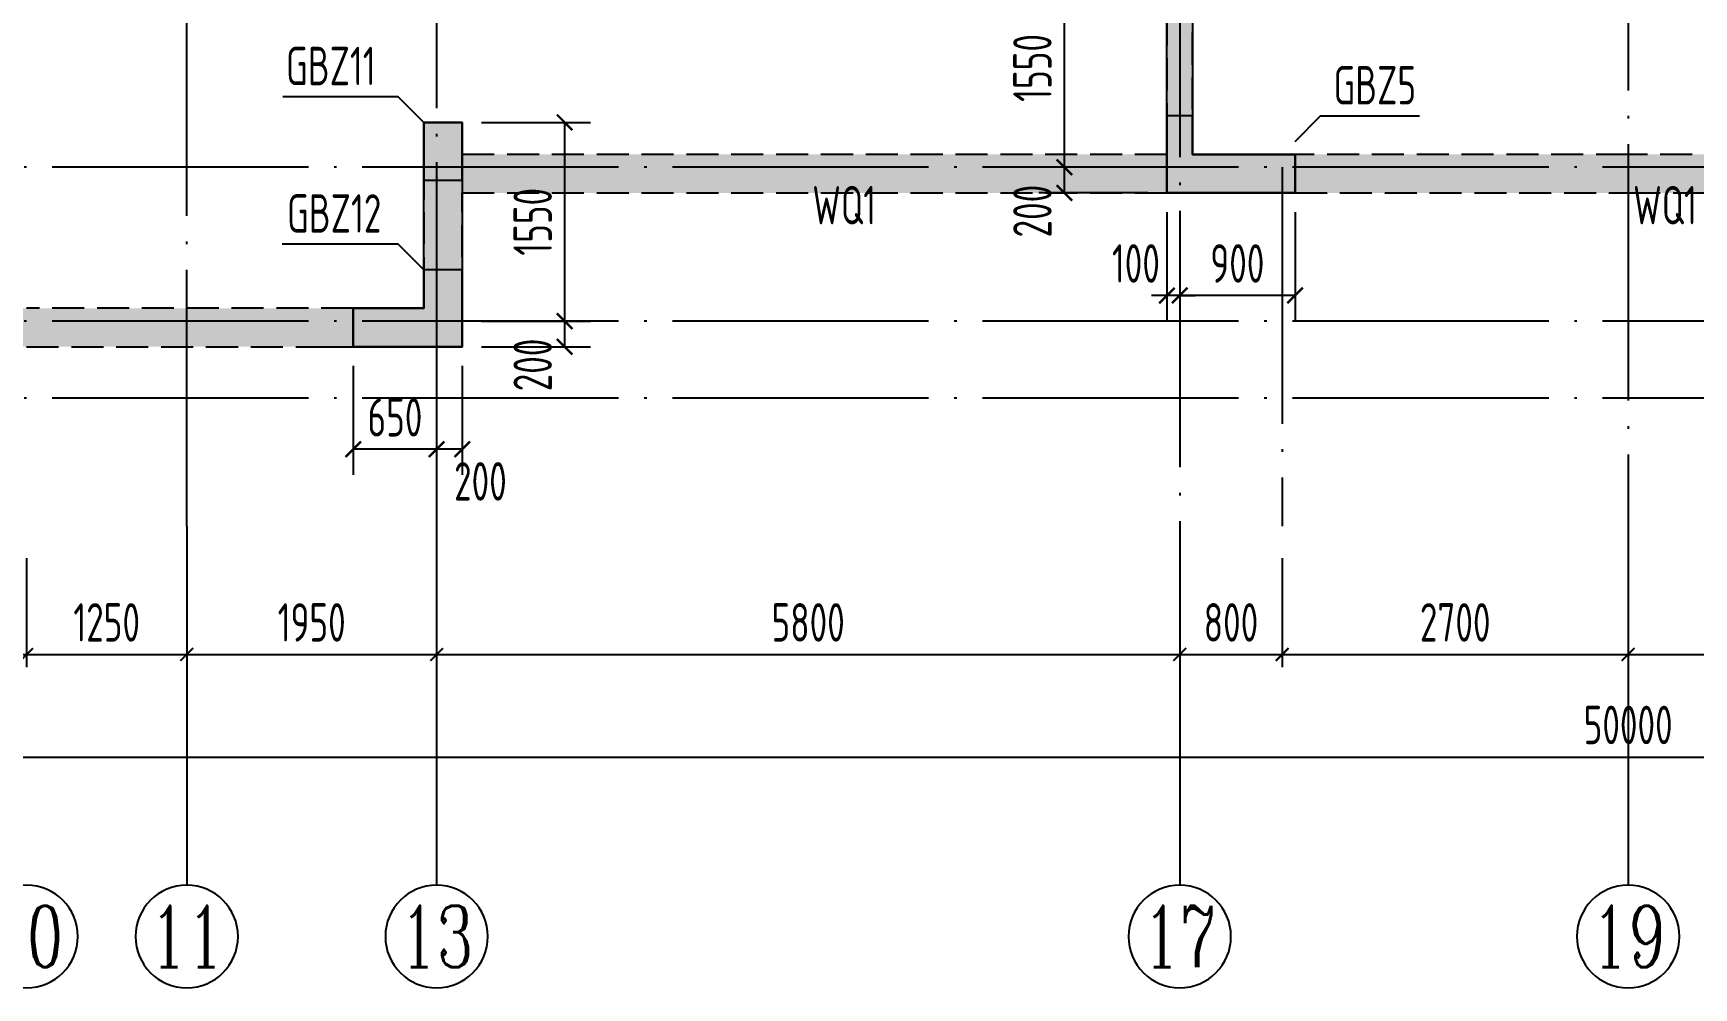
# Model space of a CAD drawing. Extents: x -1058961 to 23600, y -449123 to 2751847.
# Drawn here: x -433208 to -420248, y 17636 to 25082 of the extents above; entities that cross this region are included whole.
import ezdxf
from ezdxf.enums import TextEntityAlignment as Align

# ---------------------------------------------------------------- set-up
doc = ezdxf.new("R2010")
doc.units = 0
doc.header["$LTSCALE"] = 1000
doc.linetypes.add('DASH', pattern=[0.35, 0.25, -0.1])
doc.linetypes.add('DOTE', pattern=[2.42, 2, -0.2, 0.02, -0.2])
doc.layers.get('0').update_dxf_attribs({"linetype": 'CONTINUOUS'})
doc.layers.get('DEFPOINTS').update_dxf_attribs({"linetype": 'CONTINUOUS'})
for name, color, linetype in [('A-AXIS', 1, 'CONTINUOUS'), ('A-DOTE', 10, 'DOTE'), ('AXIS_NUM', 7, 'CONTINUOUS'), ('COLU_DE_TEXT', 7, 'CONTINUOUS'), ('LABEL', 1, 'CONTINUOUS'), ('S-Q墙填充', 252, 'CONTINUOUS'), ('S-Q墙实线', 6, 'CONTINUOUS'), ('S-Q墙标注', 3, 'CONTINUOUS'), ('S-Q墙虚线', 6, 'DASH'), ('S-X详图填充', 252, 'CONTINUOUS'), ('S-X详图实线', 4, 'CONTINUOUS'), ('S-Y一般标注', 3, 'CONTINUOUS')]:
    doc.layers.add(name, color=color, linetype=linetype)
doc.styles.add('TSSD_Axis', font='complex.shx', dxfattribs={"width": 0.7, "bigfont": 'hztxt.shx'})
doc.styles.add('TSSD_DIMENSION', font='Tssdeng.shx', dxfattribs={"width": 0.7, "bigfont": 'tssdchn.shx'})
doc.styles.add('TSSD_REIN', font='tssdeng.shx', dxfattribs={"width": 0.7, "height": 300, "bigfont": 'tssdchn.shx'})
doc.styles.add('结构文字', font='zstxt.shx', dxfattribs={"width": 0.7, "bigfont": 'zshz.shx'})
doc.dimstyles.new('STRUCK', dxfattribs={"dimtxt": 400, "dimasz": 121, "dimexe": 200, "dimexo": 150, "dimgap": 115, "dimtad": 1, "dimdec": 0, "dimdsep": 46, "dimtxsty": '结构文字', "dimblk": 'ARCHTICK', "dimcen": 400, "dimclrd": 3, "dimclre": 3, "dimclrt": 7, "dimadec": 0, "dimazin": 0, "dimtfac": 1, "dimtdec": 0, "dimtix": 1, "dimtmove": 2, "dimatfit": 3, "dimldrblk": '_DIMX', "dimfxl": 0, "dimtolj": 1, "dimtzin": 0, "dimarcsym": 0})
doc.dimstyles.new('TSSD_100_100', dxfattribs={"dimtxt": 300, "dimasz": 100, "dimexe": 100, "dimexo": 250, "dimgap": 100, "dimtad": 1, "dimdec": 0, "dimzin": 0, "dimdsep": 46, "dimtxsty": 'TSSD_DIMENSION', "dimblk": 'ARCHTICK', "dimcen": 0, "dimdle": 100, "dimclrt": 7, "dimadec": 0, "dimazin": 0, "dimtfac": 1, "dimtdec": 0, "dimtix": 1, "dimtmove": 2, "dimatfit": 3, "dimldrblk": 'ARCHTICK', "dimfxl": 0, "dimtolj": 1, "dimtzin": 0, "dimarcsym": 0})

# ---------------------------------------------------------------- blocks, each defined once
blk = doc.blocks.new('_ArchTick')
at = {"color": 0, "linetype": 'ByBlock', "const_width": 0.15}
blk.add_lwpolyline([(-0.5, -0.5), (0.5, 0.5)], dxfattribs=at)
blk = doc.blocks.new('*D3166')
at = {"layer": 'DEFPOINTS', "color": 0}
for p in [(18350, 3600), (20300, 3600), (20300, 2600)]:
    blk.add_point(p, dxfattribs=at)
at = {"layer": 'S-Y一般标注', "color": 0, "lineweight": -2}
for p, q in [((18350, 3350), (18350, 2500)), ((20300, 3350), (20300, 2500)), ((18250, 2600), (20400, 2600))]:
    blk.add_line(p, q, dxfattribs=at)
at = {"layer": 'S-Y一般标注', "color": 0, "lineweight": -2, "xscale": 100, "yscale": 100, "zscale": 100, "rotation": 180}
blk.add_blockref('_ArchTick', (18350, 2600), dxfattribs=at)
at = {"layer": 'S-Y一般标注', "color": 0, "lineweight": -2, "xscale": 100, "yscale": 100, "zscale": 100}
blk.add_blockref('_ArchTick', (20300, 2600), dxfattribs=at)
at = {"layer": 'S-Y一般标注', "color": 7, "insert": (19325, 2850), "char_height": 300, "attachment_point": 5, "style": 'TSSD_DIMENSION'}
blk.add_mtext('\\A1;1950', dxfattribs=at)
blk = doc.blocks.new('ts_axno')
at = {"color": 0, "linetype": 'ByBlock', "lineweight": -2}
blk.add_circle((0, 0), 0.5, dxfattribs=at)
at = {"color": 0, "linetype": 'ByBlock', "lineweight": -2, "style": 'TSSD_Axis', "width": 0.7}
blk.add_attdef('A', text='', height=0.6, dxfattribs=at).set_placement((0, 0), align=Align.MIDDLE_CENTER)
blk = doc.blocks.new('*D3167')
at = {"layer": 'DEFPOINTS', "color": 0}
for p in [(20300, 3600), (26100, 3600), (26100, 2600)]:
    blk.add_point(p, dxfattribs=at)
at = {"layer": 'S-Y一般标注', "color": 0, "lineweight": -2}
for p, q in [((20300, 3350), (20300, 2500)), ((26100, 3350), (26100, 2500)), ((20200, 2600), (26200, 2600))]:
    blk.add_line(p, q, dxfattribs=at)
at = {"layer": 'S-Y一般标注', "color": 0, "lineweight": -2, "xscale": 100, "yscale": 100, "zscale": 100, "rotation": 180}
blk.add_blockref('_ArchTick', (20300, 2600), dxfattribs=at)
at = {"layer": 'S-Y一般标注', "color": 0, "lineweight": -2, "xscale": 100, "yscale": 100, "zscale": 100}
blk.add_blockref('_ArchTick', (26100, 2600), dxfattribs=at)
at = {"layer": 'S-Y一般标注', "color": 7, "insert": (23200, 2850), "char_height": 300, "attachment_point": 5, "style": 'TSSD_DIMENSION'}
blk.add_mtext('\\A1;5800', dxfattribs=at)
blk = doc.blocks.new('*D3168')
at = {"layer": 'DEFPOINTS', "color": 0}
for p in [(26100, 3600), (26900, 3600), (26900, 2600)]:
    blk.add_point(p, dxfattribs=at)
at = {"layer": 'S-Y一般标注', "color": 0, "lineweight": -2}
for p, q in [((26100, 3350), (26100, 2500)), ((26900, 3350), (26900, 2500)), ((26000, 2600), (27000, 2600))]:
    blk.add_line(p, q, dxfattribs=at)
at = {"layer": 'S-Y一般标注', "color": 0, "lineweight": -2, "xscale": 100, "yscale": 100, "zscale": 100, "rotation": 180}
blk.add_blockref('_ArchTick', (26100, 2600), dxfattribs=at)
at = {"layer": 'S-Y一般标注', "color": 0, "lineweight": -2, "xscale": 100, "yscale": 100, "zscale": 100}
blk.add_blockref('_ArchTick', (26900, 2600), dxfattribs=at)
at = {"layer": 'S-Y一般标注', "color": 7, "insert": (26500, 2850), "char_height": 300, "attachment_point": 5, "style": 'TSSD_DIMENSION'}
blk.add_mtext('\\A1;800', dxfattribs=at)
blk = doc.blocks.new('*D3169')
at = {"layer": 'DEFPOINTS', "color": 0}
for p in [(26900, 3600), (29600, 3600), (29600, 2600)]:
    blk.add_point(p, dxfattribs=at)
at = {"layer": 'S-Y一般标注', "color": 0, "lineweight": -2}
for p, q in [((26900, 3350), (26900, 2500)), ((29600, 3350), (29600, 2500)), ((26800, 2600), (29700, 2600))]:
    blk.add_line(p, q, dxfattribs=at)
at = {"layer": 'S-Y一般标注', "color": 0, "lineweight": -2, "xscale": 100, "yscale": 100, "zscale": 100, "rotation": 180}
blk.add_blockref('_ArchTick', (26900, 2600), dxfattribs=at)
at = {"layer": 'S-Y一般标注', "color": 0, "lineweight": -2, "xscale": 100, "yscale": 100, "zscale": 100}
blk.add_blockref('_ArchTick', (29600, 2600), dxfattribs=at)
at = {"layer": 'S-Y一般标注', "color": 7, "insert": (28250, 2850), "char_height": 300, "attachment_point": 5, "style": 'TSSD_DIMENSION'}
blk.add_mtext('\\A1;2700', dxfattribs=at)
blk = doc.blocks.new('*D3176')
at = {"layer": 'DEFPOINTS', "color": 0}
for p in [(4600, 3600), (54600, 3600), (54600, 1800)]:
    blk.add_point(p, dxfattribs=at)
at = {"layer": 'S-Y一般标注', "color": 0, "lineweight": -2}
for p, q in [((4600, 3350), (4600, 1700)), ((54600, 3350), (54600, 1700)), ((4500, 1800), (54700, 1800))]:
    blk.add_line(p, q, dxfattribs=at)
at = {"layer": 'S-Y一般标注', "color": 0, "lineweight": -2, "xscale": 100, "yscale": 100, "zscale": 100, "rotation": 180}
blk.add_blockref('_ArchTick', (4600, 1800), dxfattribs=at)
at = {"layer": 'S-Y一般标注', "color": 0, "lineweight": -2, "xscale": 100, "yscale": 100, "zscale": 100}
blk.add_blockref('_ArchTick', (54600, 1800), dxfattribs=at)
at = {"layer": 'S-Y一般标注', "color": 7, "insert": (29600, 2050), "char_height": 300, "attachment_point": 5, "style": 'TSSD_DIMENSION'}
blk.add_mtext('\\A1;50000', dxfattribs=at)
blk = doc.blocks.new('*D3179')
at = {"layer": 'DEFPOINTS', "color": 0}
for p in [(29600, 3600), (32300, 3600), (32300, 2600)]:
    blk.add_point(p, dxfattribs=at)
at = {"layer": 'S-Y一般标注', "color": 0, "lineweight": -2}
for p, q in [((29600, 3350), (29600, 2500)), ((32300, 3350), (32300, 2500)), ((29500, 2600), (32400, 2600))]:
    blk.add_line(p, q, dxfattribs=at)
at = {"layer": 'S-Y一般标注', "color": 0, "lineweight": -2, "xscale": 100, "yscale": 100, "zscale": 100, "rotation": 180}
blk.add_blockref('_ArchTick', (29600, 2600), dxfattribs=at)
at = {"layer": 'S-Y一般标注', "color": 0, "lineweight": -2, "xscale": 100, "yscale": 100, "zscale": 100}
blk.add_blockref('_ArchTick', (32300, 2600), dxfattribs=at)
at = {"layer": 'S-Y一般标注', "color": 7, "insert": (30950, 2850), "char_height": 300, "attachment_point": 5, "style": 'TSSD_DIMENSION'}
blk.add_mtext('\\A1;2700', dxfattribs=at)
blk = doc.blocks.new('*D3195')
at = {"layer": 'DEFPOINTS', "color": 0}
for p in [(15850, 3600), (17100, 3600), (17100, 2600)]:
    blk.add_point(p, dxfattribs=at)
at = {"layer": 'S-Y一般标注', "color": 0, "lineweight": -2}
for p, q in [((15850, 3350), (15850, 2500)), ((17100, 3350), (17100, 2500)), ((15750, 2600), (17200, 2600))]:
    blk.add_line(p, q, dxfattribs=at)
at = {"layer": 'S-Y一般标注', "color": 0, "lineweight": -2, "xscale": 100, "yscale": 100, "zscale": 100, "rotation": 180}
blk.add_blockref('_ArchTick', (15850, 2600), dxfattribs=at)
at = {"layer": 'S-Y一般标注', "color": 0, "lineweight": -2, "xscale": 100, "yscale": 100, "zscale": 100}
blk.add_blockref('_ArchTick', (17100, 2600), dxfattribs=at)
at = {"layer": 'S-Y一般标注', "color": 7, "insert": (16475, 2850), "char_height": 300, "attachment_point": 5, "style": 'TSSD_DIMENSION'}
blk.add_mtext('\\A1;1250', dxfattribs=at)
blk = doc.blocks.new('*D3196')
at = {"layer": 'DEFPOINTS', "color": 0}
for p in [(17100, 3600), (18350, 3600), (18350, 2600)]:
    blk.add_point(p, dxfattribs=at)
at = {"layer": 'S-Y一般标注', "color": 0, "lineweight": -2}
for p, q in [((17100, 3350), (17100, 2500)), ((18350, 3350), (18350, 2500)), ((17000, 2600), (18450, 2600))]:
    blk.add_line(p, q, dxfattribs=at)
at = {"layer": 'S-Y一般标注', "color": 0, "lineweight": -2, "xscale": 100, "yscale": 100, "zscale": 100, "rotation": 180}
blk.add_blockref('_ArchTick', (17100, 2600), dxfattribs=at)
at = {"layer": 'S-Y一般标注', "color": 0, "lineweight": -2, "xscale": 100, "yscale": 100, "zscale": 100}
blk.add_blockref('_ArchTick', (18350, 2600), dxfattribs=at)
at = {"layer": 'S-Y一般标注', "color": 7, "insert": (17725, 2850), "char_height": 300, "attachment_point": 5, "style": 'TSSD_DIMENSION'}
blk.add_mtext('\\A1;1250', dxfattribs=at)
blk = doc.blocks.new('*D3117')
at = {"layer": 'DEFPOINTS', "color": 0}
for p in [(-425160, 24036), (-424360, 24036), (-424360, 23836)]:
    blk.add_point(p, dxfattribs=at)
at = {"layer": 'S-Q墙标注', "color": 3, "lineweight": -2}
for p, q in [((-424510, 24036), (-425360, 24036)), ((-425160, 23836), (-425160, 24036)), ((-424510, 23836), (-425360, 23836))]:
    blk.add_line(p, q, dxfattribs=at)
at = {"layer": 'S-Q墙标注', "color": 3, "lineweight": -2, "xscale": 121, "yscale": 121, "zscale": 121}
for p, rotation in [((-425160, 24036), 90), ((-425160, 23836), 270)]:
    blk.add_blockref('_ArchTick', p, dxfattribs=dict(at, rotation=rotation))
at = {"layer": 'S-Q墙标注', "color": 7, "insert": (-425410, 23694), "char_height": 300, "attachment_point": 5, "rotation": 90, "style": 'TSSD_REIN'}
blk.add_mtext('\\A1;200', dxfattribs=at)
blk = doc.blocks.new('_DIMX')
blk.add_line((-150, 0), (150, 0))
at = {"const_width": 50}
blk.add_lwpolyline([(-70, -70), (70, 70)], dxfattribs=at)
blk = doc.blocks.new('*D3118')
at = {"layer": 'DEFPOINTS', "color": 0}
for p in [(-425160, 25586), (-424360, 25586), (-424360, 24036)]:
    blk.add_point(p, dxfattribs=at)
at = {"layer": 'S-Q墙标注', "color": 3, "lineweight": -2}
for p, q in [((-424510, 25586), (-425360, 25586)), ((-425160, 24036), (-425160, 25586)), ((-424510, 24036), (-425360, 24036))]:
    blk.add_line(p, q, dxfattribs=at)
at = {"layer": 'S-Q墙标注', "color": 3, "lineweight": -2, "xscale": 121, "yscale": 121, "zscale": 121}
for p, rotation in [((-425160, 25586), 90), ((-425160, 24036), 270)]:
    blk.add_blockref('_ArchTick', p, dxfattribs=dict(at, rotation=rotation))
at = {"layer": 'S-Q墙标注', "color": 7, "insert": (-425410, 24811), "char_height": 300, "attachment_point": 5, "rotation": 90, "style": 'TSSD_REIN'}
blk.add_mtext('\\A1;1550', dxfattribs=at)
blk = doc.blocks.new('*D3119')
at = {"layer": 'DEFPOINTS', "color": 0}
for p in [(-424260, 23836), (-423360, 23836), (-424260, 23036)]:
    blk.add_point(p, dxfattribs=at)
at = {"layer": 'S-Q墙标注', "color": 3, "lineweight": -2}
for p, q in [((-424260, 23686), (-424260, 22836)), ((-423360, 23686), (-423360, 22836)), ((-423360, 23036), (-424260, 23036))]:
    blk.add_line(p, q, dxfattribs=at)
at = {"layer": 'S-Q墙标注', "color": 3, "lineweight": -2, "xscale": 121, "yscale": 121, "zscale": 121, "rotation": 180}
blk.add_blockref('_ArchTick', (-424260, 23036), dxfattribs=at)
at = {"layer": 'S-Q墙标注', "color": 3, "lineweight": -2, "xscale": 121, "yscale": 121, "zscale": 121}
blk.add_blockref('_ArchTick', (-423360, 23036), dxfattribs=at)
at = {"layer": 'S-Q墙标注', "color": 7, "insert": (-423810, 23286), "char_height": 300, "attachment_point": 5, "style": 'TSSD_REIN'}
blk.add_mtext('\\A1;900', dxfattribs=at)
blk = doc.blocks.new('*D3120')
at = {"layer": 'DEFPOINTS', "color": 0}
for p in [(-424360, 23836), (-424260, 23836), (-424360, 23036)]:
    blk.add_point(p, dxfattribs=at)
at = {"layer": 'S-Q墙标注', "color": 3, "lineweight": -2}
for p, q in [((-424360, 23686), (-424360, 22836)), ((-424260, 23686), (-424260, 22836)), ((-424360, 23036), (-424481, 23036)), ((-424260, 23036), (-424360, 23036)), ((-424260, 23036), (-424139, 23036))]:
    blk.add_line(p, q, dxfattribs=at)
at = {"layer": 'S-Q墙标注', "color": 3, "lineweight": -2, "xscale": 121, "yscale": 121, "zscale": 121}
blk.add_blockref('_ArchTick', (-424360, 23036), dxfattribs=at)
at = {"layer": 'S-Q墙标注', "color": 3, "lineweight": -2, "xscale": 121, "yscale": 121, "zscale": 121, "rotation": 180}
blk.add_blockref('_ArchTick', (-424260, 23036), dxfattribs=at)
at = {"layer": 'S-Q墙标注', "color": 7, "insert": (-424602, 23286), "char_height": 300, "attachment_point": 5, "style": 'TSSD_REIN'}
blk.add_mtext('\\A1;100', dxfattribs=at)
blk = doc.blocks.new('*D3121')
at = {"layer": 'DEFPOINTS', "color": 0}
for p in [(-429860, 22836), (-429060, 22836), (-429860, 22636)]:
    blk.add_point(p, dxfattribs=at)
at = {"layer": 'S-Q墙标注', "color": 3, "lineweight": -2}
for p, q in [((-429710, 22836), (-428860, 22836)), ((-429060, 22636), (-429060, 22836)), ((-429710, 22636), (-428860, 22636))]:
    blk.add_line(p, q, dxfattribs=at)
at = {"layer": 'S-Q墙标注', "color": 3, "lineweight": -2, "xscale": 121, "yscale": 121, "zscale": 121}
for p, rotation in [((-429060, 22836), 90), ((-429060, 22636), 270)]:
    blk.add_blockref('_ArchTick', p, dxfattribs=dict(at, rotation=rotation))
at = {"layer": 'S-Q墙标注', "color": 7, "insert": (-429310, 22494), "char_height": 300, "attachment_point": 5, "rotation": 90, "style": 'TSSD_REIN'}
blk.add_mtext('\\A1;200', dxfattribs=at)
blk = doc.blocks.new('*D3122')
at = {"layer": 'DEFPOINTS', "color": 0}
for p in [(-429860, 24386), (-429060, 24386), (-429860, 22836)]:
    blk.add_point(p, dxfattribs=at)
at = {"layer": 'S-Q墙标注', "color": 3, "lineweight": -2}
for p, q in [((-429710, 24386), (-428860, 24386)), ((-429060, 22836), (-429060, 24386)), ((-429710, 22836), (-428860, 22836))]:
    blk.add_line(p, q, dxfattribs=at)
at = {"layer": 'S-Q墙标注', "color": 3, "lineweight": -2, "xscale": 121, "yscale": 121, "zscale": 121}
for p, rotation in [((-429060, 24386), 90), ((-429060, 22836), 270)]:
    blk.add_blockref('_ArchTick', p, dxfattribs=dict(at, rotation=rotation))
at = {"layer": 'S-Q墙标注', "color": 7, "insert": (-429310, 23611), "char_height": 300, "attachment_point": 5, "rotation": 90, "style": 'TSSD_REIN'}
blk.add_mtext('\\A1;1550', dxfattribs=at)
blk = doc.blocks.new('*D2969')
at = {"layer": 'DEFPOINTS', "color": 0}
for p in [(-430060, 22636), (-429860, 22636), (-430060, 21836)]:
    blk.add_point(p, dxfattribs=at)
at = {"layer": 'S-Q墙标注', "color": 3, "lineweight": -2}
for p, q in [((-430060, 22486), (-430060, 21636)), ((-429860, 22486), (-429860, 21636)), ((-429860, 21836), (-430060, 21836))]:
    blk.add_line(p, q, dxfattribs=at)
at = {"layer": 'S-Q墙标注', "color": 3, "lineweight": -2, "xscale": 121, "yscale": 121, "zscale": 121, "rotation": 180}
blk.add_blockref('_ArchTick', (-430060, 21836), dxfattribs=at)
at = {"layer": 'S-Q墙标注', "color": 3, "lineweight": -2, "xscale": 121, "yscale": 121, "zscale": 121}
blk.add_blockref('_ArchTick', (-429860, 21836), dxfattribs=at)
at = {"layer": 'S-Q墙标注', "color": 7, "insert": (-429718, 21586), "char_height": 300, "attachment_point": 5, "style": 'TSSD_REIN'}
blk.add_mtext('\\A1;200', dxfattribs=at)
blk = doc.blocks.new('*D2970')
at = {"layer": 'DEFPOINTS', "color": 0}
for p in [(-430710, 22636), (-430060, 22636), (-430710, 21836)]:
    blk.add_point(p, dxfattribs=at)
at = {"layer": 'S-Q墙标注', "color": 3, "lineweight": -2}
for p, q in [((-430710, 22486), (-430710, 21636)), ((-430060, 22486), (-430060, 21636)), ((-430060, 21836), (-430710, 21836))]:
    blk.add_line(p, q, dxfattribs=at)
at = {"layer": 'S-Q墙标注', "color": 3, "lineweight": -2, "xscale": 121, "yscale": 121, "zscale": 121, "rotation": 180}
blk.add_blockref('_ArchTick', (-430710, 21836), dxfattribs=at)
at = {"layer": 'S-Q墙标注', "color": 3, "lineweight": -2, "xscale": 121, "yscale": 121, "zscale": 121}
blk.add_blockref('_ArchTick', (-430060, 21836), dxfattribs=at)
at = {"layer": 'S-Q墙标注', "color": 7, "insert": (-430385, 22086), "char_height": 300, "attachment_point": 5, "style": 'TSSD_REIN'}
blk.add_mtext('\\A1;650', dxfattribs=at)
blk = doc.blocks.new('20210726.16350016')
at = {"layer": 'A-AXIS'}
for p, q in [((18350, 3600), (18350, 800)), ((20300, 3600), (20300, 800)), ((26100, 3600), (26100, 800)), ((29600, 3600), (29600, 800))]:
    blk.add_line(p, q, dxfattribs=at)
at = {"layer": 'A-DOTE'}
for p, q in [((29600, 21100), (29600, 3600)), ((20299.8, 13700), (20300, 3600)), ((18350, 3600), (18350, 11500)), ((26100, 10900), (26100, 3600)), ((55600, 6400), (3600, 6400)), ((26900, 6400), (26900, 3600)), ((55600, 5200), (3600, 5200)), ((55600, 4600), (3600, 4600))]:
    blk.add_line(p, q, dxfattribs=at)
at = {"layer": 'A-AXIS'}
ref = blk.add_blockref('ts_axno', (17100, 400), dxfattribs=dict(at, xscale=-800, yscale=800, zscale=800, rotation=180))
ref.add_attrib('8', '10', dxfattribs={"layer": 'AXIS_NUM', "height": 480, "style": 'TSSD_Axis', "width": 0.7}).set_placement((17100, 400), align=Align.MIDDLE_CENTER)
ref = blk.add_blockref('ts_axno', (18350, 400), dxfattribs=dict(at, xscale=-800, yscale=800, zscale=800, rotation=180))
ref.add_attrib('19', '11', dxfattribs={"layer": 'AXIS_NUM', "height": 480, "style": 'TSSD_Axis', "width": 0.7}).set_placement((18350, 400), align=Align.MIDDLE_CENTER)
ref = blk.add_blockref('ts_axno', (20300, 400), dxfattribs=dict(at, xscale=-800, yscale=800, zscale=800, rotation=180))
ref.add_attrib('8', '13', dxfattribs={"layer": 'AXIS_NUM', "height": 480, "style": 'TSSD_Axis', "width": 0.7}).set_placement((20300, 400), align=Align.MIDDLE_CENTER)
ref = blk.add_blockref('ts_axno', (26100, 400), dxfattribs=dict(at, xscale=-800, yscale=800, zscale=800, rotation=180))
ref.add_attrib('10', '17', dxfattribs={"layer": 'AXIS_NUM', "height": 480, "style": 'TSSD_Axis', "width": 0.7}).set_placement((26100, 400), align=Align.MIDDLE_CENTER)
ref = blk.add_blockref('ts_axno', (29600, 400), dxfattribs=dict(at, xscale=-800, yscale=800, zscale=800, rotation=180))
ref.add_attrib('13', '19', dxfattribs={"layer": 'AXIS_NUM', "height": 480, "style": 'TSSD_Axis', "width": 0.7}).set_placement((29600, 400), align=Align.MIDDLE_CENTER)
at = {"layer": 'S-Y一般标注'}
for base, p1, p2, picture, middle in [((54600, 1800), (4600, 3600), (54600, 3600), '*D3176', (29600, 2050)), ((17100, 2600), (15850, 3600), (17100, 3600), '*D3195', (16475, 2850)), ((18350, 2600), (17100, 3600), (18350, 3600), '*D3196', (17725, 2850)), ((20300, 2600), (18350, 3600), (20300, 3600), '*D3166', (19325, 2850)), ((26100, 2600), (20300, 3600), (26100, 3600), '*D3167', (23200, 2850)), ((26900, 2600), (26100, 3600), (26900, 3600), '*D3168', (26500, 2850)), ((29600, 2600), (26900, 3600), (29600, 3600), '*D3169', (28250, 2850)), ((32300, 2600), (29600, 3600), (32300, 3600), '*D3179', (30950, 2850))]:
    dim = blk.add_linear_dim(base=base, p1=p1, p2=p2, dimstyle='TSSD_100_100', dxfattribs=at)
    dim.commit()
    dim.dimension.update_dxf_attribs({"geometry": picture, "text_midpoint": middle})

msp = doc.modelspace()

# ---------------------------------------------------------------- hatches: boundary and pattern name
at = {"layer": 'S-Q墙填充', "ltscale": 0.5}
h = msp.add_hatch(dxfattribs=at)
h.set_pattern_fill('ARMORED', color=252, scale=30, style=0)
h.set_pattern_definition([(50, (-494823.67, -5932.07), (215.17805, -18.82564), [22.5, -247.5]), (355, (-494823.67, -5932.07), (-41.6254, 225.65764), [18, -198]), (100.4514, (-494805.74, -5933.64), (173.5528, 206.83186), [19.12206, -210.34263]), (46.1842, (-494823.67, -5872.07), (320.1723, -49.6557), [33.75, -371.25]), (96.6356, (-494797, -5876.2), (280.3988, 292.2354), [28.6831, -315.5139]), (351.1842, (-494823.67, -5872.07), (280.3986, 292.2356), [27, -297]), (21, (-494793.67, -5887.07), (179.07212, -120.78567), [22.5, -247.5]), (326, (-494793.67, -5887.07), (72.9946, 217.545), [18, -198]), (71.4514, (-494778.75, -5897.14), (252.0668, 96.75915), [19.12206, -210.34263]), (37.5, (-494823.67, -5932.07), (3.647957, 99.868156), [0, -195.6, 0, -201, 0, -198.75]), (7.5, (-494823.67, -5932.07), (78.92086, 118.32351), [0, -114.6, 0, -191.1, 0, -75.75]), (327.5, (-494890.57, -5932.07), (160.14673, -6.76646), [0, -75, 0, -234, 0, -310.5]), (317.5, (-494920.57, -5932.07), (174.95585, 30.0315), [0, -97.5, 0, -155.4, 0, -220.5]), (45, (-494823.67, -5932.07), (-106.06602, 106.06602), [])])
h.paths.add_polyline_path([(-403759.84, 33336.07), (-404409.75, 33336.07), (-406059.82, 33336.07), (-406660.04, 33336.07), (-406660.18, 33586.07), (-409859.77, 33586.07), (-409859.85, 33336.07), (-410459.78, 33336.07), (-412060.01, 33336.07), (-412759.92, 33336.07), (-412759.92, 32336.07), (-412759.92, 31536.07), (-425459.93, 31536.07), (-425909.93, 31536.07), (-426810.02, 31536.07), (-427259.92, 31536.07), (-428759.92, 31536.07), (-428759.92, 32336.07), (-428759.92, 33336.07), (-429409.84, 33336.07), (-431060.32, 33336.07), (-431659.92, 33336.07), (-431659.92, 33586.07), (-434859.92, 33586.07), (-434859.92, 33336.07), (-435460.05, 33336.07), (-437060.01, 33336.07), (-437759.92, 33336.07), (-437759.92, 32336.07), (-437759.92, 31536.07), (-445959.92, 31536.07), (-445959.92, 28536.07), (-445959.91, 25936.07), (-445959.91, 23836.07), (-443159.91, 23836.07), (-436659.87, 23836.07), (-436659.92, 22636.06), (-435609.92, 22636.06), (-433259.91, 22636.06), (-430709.92, 22636.06), (-429859.93, 22636.06), (-429859.98, 23835.95), (-424259.93, 23836.07), (-423359.94, 23836.07), (-420759.94, 23836.07), (-418159.91, 23836.07), (-417259.91, 23836.07), (-411659.91, 23836.07), (-411659.91, 22636.06), (-410609.92, 22636.06), (-408259.94, 22636.06), (-405909.92, 22636.06), (-404859.94, 22636.06), (-404859.94, 23836.07), (-399259.93, 23836.07), (-398359.94, 23836.07), (-395559.93, 23836.07), (-395559.93, 31536.07), (-397160.02, 31536.07), (-397559.93, 31536.07), (-400459.92, 31536.07), (-400909.92, 31536.07), (-401810.02, 31536.07), (-402259.93, 31536.07), (-403759.84, 31536.07), (-403759.84, 32336.07)])
h.paths.add_polyline_path([(-445659.92, 28436.07), (-444959.92, 28436.07), (-444959.92, 28636.07), (-445659.92, 28636.07), (-445659.92, 31236.07), (-445259.93, 31236.07), (-444359.83, 31236.07), (-444059.91, 31236.07), (-444059.9, 30586.07), (-443859.9, 30586.07), (-443859.91, 31236.07), (-441159.91, 31236.07), (-441159.91, 28436.07), (-440959.91, 28436.07), (-440959.91, 31236.07), (-440609.91, 31236.07), (-439709.83, 31236.07), (-439359.91, 31236.07), (-439359.91, 30436.07), (-439159.91, 30436.07), (-439159.91, 31236.07), (-437459.92, 31236.07), (-437459.92, 32336.07), (-437459.92, 33036.07), (-437060.01, 33036.07), (-435460.05, 33036.07), (-434759.92, 33036.07), (-434759.92, 31836.07), (-434559.92, 31836.07), (-434559.92, 33136.07), (-434559.92, 33286.07), (-431959.92, 33286.07), (-431959.92, 33136.07), (-431959.92, 31836.07), (-431759.92, 31836.07), (-431759.92, 33036.07), (-431060.32, 33036.07), (-429409.84, 33036.07), (-429059.92, 33036.07), (-429059.92, 32336.07), (-429059.92, 31236.07), (-427359.92, 31236.07), (-427359.92, 30436.07), (-427159.92, 30436.07), (-427159.92, 31236.07), (-426810.02, 31236.07), (-425909.93, 31236.07), (-425559.93, 31236.07), (-425559.93, 28436.07), (-425359.93, 28436.07), (-425359.93, 31236.07), (-422659.93, 31236.07), (-422659.93, 28436.07), (-422459.93, 28436.07), (-422459.93, 31236.07), (-422160.02, 31236.07), (-421159.93, 31236.07), (-420859.93, 31236.07), (-420859.94, 31236.07), (-420659.94, 31236.07), (-420659.93, 31236.07), (-420359.92, 31236.07), (-419359.83, 31236.07), (-419059.91, 31236.07), (-419059.91, 28435.87), (-418859.91, 28435.87), (-418859.91, 31236.07), (-416159.92, 31236.07), (-416159.92, 28436.07), (-415959.92, 28436.07), (-415959.92, 31236.07), (-415609.92, 31236.07), (-414709.83, 31236.07), (-414359.92, 31236.07), (-414359.92, 30436.07), (-414159.92, 30436.07), (-414159.92, 31236.07), (-412459.92, 31236.07), (-412459.92, 32336.07), (-412459.92, 33036.07), (-412060.01, 33036.07), (-410459.78, 33036.07), (-409759.92, 33036.07), (-409759.92, 31836.07), (-409559.92, 31836.07), (-409559.92, 33286.07), (-406959.92, 33286.07), (-406959.92, 31836.07), (-406759.92, 31836.07), (-406759.92, 33036.07), (-406059.82, 33036.07), (-404409.75, 33036.07), (-404059.84, 33036.07), (-404059.84, 32336.07), (-404059.84, 31236.07), (-402359.93, 31236.07), (-402359.93, 30436.07), (-402159.93, 30436.07), (-402159.93, 31236.07), (-401810.02, 31236.07), (-400909.92, 31236.07), (-400559.92, 31236.07), (-400559.92, 28436.07), (-400359.92, 28436.07), (-400359.92, 31236.07), (-397659.93, 31236.07), (-397659.93, 30586.09), (-397459.93, 30586.09), (-397459.93, 31236.07), (-397160.02, 31236.07), (-396259.92, 31236.07), (-395859.92, 31236.07), (-395859.92, 28636.07), (-396559.93, 28636.07), (-396559.93, 28436.07), (-395859.92, 28436.07), (-395859.93, 25936.07), (-395859.93, 24136.07), (-398359.94, 24136.07), (-399159.93, 24136.07), (-399159.93, 25586.07), (-399359.93, 25586.07), (-399359.93, 24136.07), (-404859.94, 24136.07), (-404859.94, 24386.06), (-405159.94, 24386.06), (-405159.94, 24036.07), (-405159.94, 22936.06), (-405909.92, 22936.06), (-408259.94, 22936.06), (-410609.92, 22936.06), (-411359.91, 22936.06), (-411359.91, 24036.07), (-411359.91, 24386.06), (-411659.91, 24386.06), (-411659.91, 24136.07), (-417159.91, 24136.07), (-417159.91, 25586.07), (-417359.91, 25586.07), (-417359.91, 24136.07), (-418159.91, 24136.07), (-420759.94, 24136.07), (-423359.94, 24136.07), (-424159.93, 24136.07), (-424159.93, 25586.07), (-424359.93, 25586.07), (-424359.93, 24136.07), (-429859.93, 24135.95), (-429859.9, 24386.05), (-430159.94, 24386.08), (-430159.99, 24035.95), (-430159.94, 22936.06), (-430709.92, 22936.07), (-433259.91, 22936.06), (-435609.92, 22936.06), (-436359.91, 22936.06), (-436359.86, 24035.95), (-436359.91, 24386.08), (-436659.92, 24386.05), (-436659.88, 24135.95), (-442159.91, 24136.07), (-442159.91, 25586.07), (-442359.91, 25586.07), (-442359.91, 24136.07), (-443159.91, 24136.07), (-445659.91, 24136.07), (-445659.91, 25936.07)], flags=16)
at = {"layer": 'S-X详图填充'}
h = msp.add_hatch(color=256, dxfattribs=at)
h.dxf.hatch_style = 1
h.paths.add_polyline_path([(-430159.93, 23936.07), (-429859.94, 23936.07), (-429859.96, 24386.1), (-430159.95, 24386.1)])
h = msp.add_hatch(color=256, dxfattribs=at)
h.dxf.hatch_style = 1
h.paths.add_polyline_path([(-424159.93, 24436.09), (-424359.93, 24436.09), (-424359.92, 23836.07), (-423359.92, 23836.07), (-423359.92, 24136.07), (-424159.92, 24136.07)])
h = msp.add_hatch(color=256, dxfattribs=at)
h.dxf.hatch_style = 1
h.paths.add_polyline_path([(-430159.92, 23236.09), (-430159.93, 22936.07), (-430709.92, 22936.07), (-430709.92, 22636.06), (-429859.94, 22636.07), (-429859.94, 23236.09)])

# ---------------------------------------------------------------- linework, layer by layer
at = {"layer": 'LABEL'}
for points in [[(-430159.91, 24386.1), (-430359.91, 24586.1), (-431259.29, 24586.1)], [(-423359.93, 24236.09), (-423159.93, 24436.09), (-422387.61, 24436.09)], [(-430159.91, 23236.09), (-430359.91, 23436.09), (-431266.15, 23436.09)]]:
    msp.add_lwpolyline(points, dxfattribs=at)
at = {"layer": 'S-Q墙实线', "ltscale": 0.5}
for points in [[(-424159.92, 25586.07), (-424159.92, 24136.07), (-423359.92, 24136.07), (-423359.92, 23836.07), (-424359.92, 23836.07), (-424359.92, 25586.07), (-424159.92, 25586.07)], [(-429859.93, 24386.07), (-429859.93, 22636.07), (-430709.92, 22636.06), (-430709.92, 22936.07), (-430159.92, 22936.07), (-430159.92, 24386.07), (-429859.93, 24386.07)]]:
    msp.add_lwpolyline(points, dxfattribs=at)
at = {"layer": 'S-Q墙虚线', "color": 6}
for points in [[(-418159.91, 24136.07), (-420759.94, 24136.07), (-423359.94, 24136.07), (-424159.93, 24136.07), (-424159.93, 25586.07), (-424359.93, 25586.07), (-424359.93, 24136.07), (-429859.93, 24135.95), (-429859.9, 24386.05), (-430159.94, 24386.08), (-430159.99, 24035.95), (-430159.94, 22936.06), (-430709.92, 22936.07), (-433259.91, 22936.06)], [(-433259.91, 22636.06), (-430909.92, 22636.06), (-429859.93, 22636.06), (-429859.98, 23835.95), (-424259.93, 23836.07), (-423359.94, 23836.07), (-420759.94, 23836.07), (-418159.91, 23836.07)]]:
    msp.add_lwpolyline(points, dxfattribs=at)
at = {"layer": 'S-X详图实线'}
for points in [[(-430159.93, 23936.07), (-429859.94, 23936.07), (-429859.96, 24386.1), (-430159.95, 24386.1), (-430159.93, 23936.07)], [(-424159.93, 24436.09), (-424359.93, 24436.09), (-424359.92, 23836.07), (-423359.92, 23836.07), (-423359.92, 24136.07), (-424159.92, 24136.07), (-424159.93, 24436.09)], [(-429859.94, 23236.09), (-430159.93, 23236.09), (-430159.93, 22936.07), (-430709.92, 22936.07), (-430709.92, 22636.06), (-429859.94, 22636.07), (-429859.94, 23236.09)]]:
    msp.add_lwpolyline(points, close=True, dxfattribs=at)

# ---------------------------------------------------------------- block references
at = {"layer": 'A-DOTE'}
msp.add_blockref('20210726.16350016', (-450359.92, 17636.02), dxfattribs=at)

# ---------------------------------------------------------------- texts
at = {"layer": 'COLU_DE_TEXT', "style": 'TSSD_REIN', "width": 0.7}
for s, p in [('GBZ11', (-431235.3, 24586.1)), ('GBZ5', (-423059.93, 24436.09)), ('GBZ12', (-431227.22, 23436.09))]:
    msp.add_text(s, height=300, dxfattribs=at).set_placement(p, align=Align.BOTTOM_LEFT)
at = {"layer": 'S-Q墙标注', "style": 'TSSD_REIN', "width": 0.7}
for p in [(-426878.73, 23500.5), (-420472.14, 23500.5)]:
    msp.add_text('WQ1', height=300, dxfattribs=at).set_placement(p, align=Align.BOTTOM_CENTER)

# ---------------------------------------------------------------- dimensions: what is measured, and where the dimension line sits
at = {"layer": 'S-Q墙标注'}
for base, p1, p2, angle, picture, middle in [((-425159.93, 25586.07), (-424359.93, 24036.07), (-424359.93, 25586.07), 90, '*D3118', (-425409.93, 24811.07)), ((-429059.94, 24386.06), (-429859.94, 22836.07), (-429859.94, 24386.06), 90, '*D3122', (-429309.94, 23611.06)), ((-424259.92, 23036.07), (-423359.94, 23836.07), (-424259.92, 23836.07), 180, '*D3119', (-423809.93, 23286.07)), ((-430709.92, 21836.06), (-430059.96, 22636.06), (-430709.92, 22636.06), 180, '*D2970', (-430384.94, 22086.06))]:
    dim = msp.add_linear_dim(base=base, p1=p1, p2=p2, angle=angle, dimstyle='STRUCK', override={"dimtxt": 300, "dimgap": 100, "dimtxsty": 'TSSD_REIN'}, dxfattribs=at)
    dim.commit()
    dim.dimension.update_dxf_attribs({"geometry": picture, "text_midpoint": middle})
for base, p1, p2, angle, picture, middle in [((-425159.93, 24036.07), (-424359.93, 23836.07), (-424359.93, 24036.07), 90, '*D3117', (-425409.93, 23694.15)), ((-424359.93, 23036.07), (-424259.92, 23836.07), (-424359.93, 23836.07), 180, '*D3120', (-424601.86, 23286.07)), ((-429059.94, 22836.07), (-429859.94, 22636.06), (-429859.94, 22836.07), 90, '*D3121', (-429309.94, 22494.14)), ((-430059.96, 21836.06), (-429859.93, 22636.06), (-430059.96, 22636.06), 180, '*D2969', (-429718.01, 21586.06))]:
    dim = msp.add_linear_dim(base=base, p1=p1, p2=p2, angle=angle, dimstyle='STRUCK', override={"dimtxt": 300, "dimgap": 100, "dimtxsty": 'TSSD_REIN'}, dxfattribs=at)
    dim.commit()
    dim.dimension.update_dxf_attribs({"geometry": picture, "text_midpoint": middle, "dimtype": 160})

doc.saveas('drawing.dxf')
